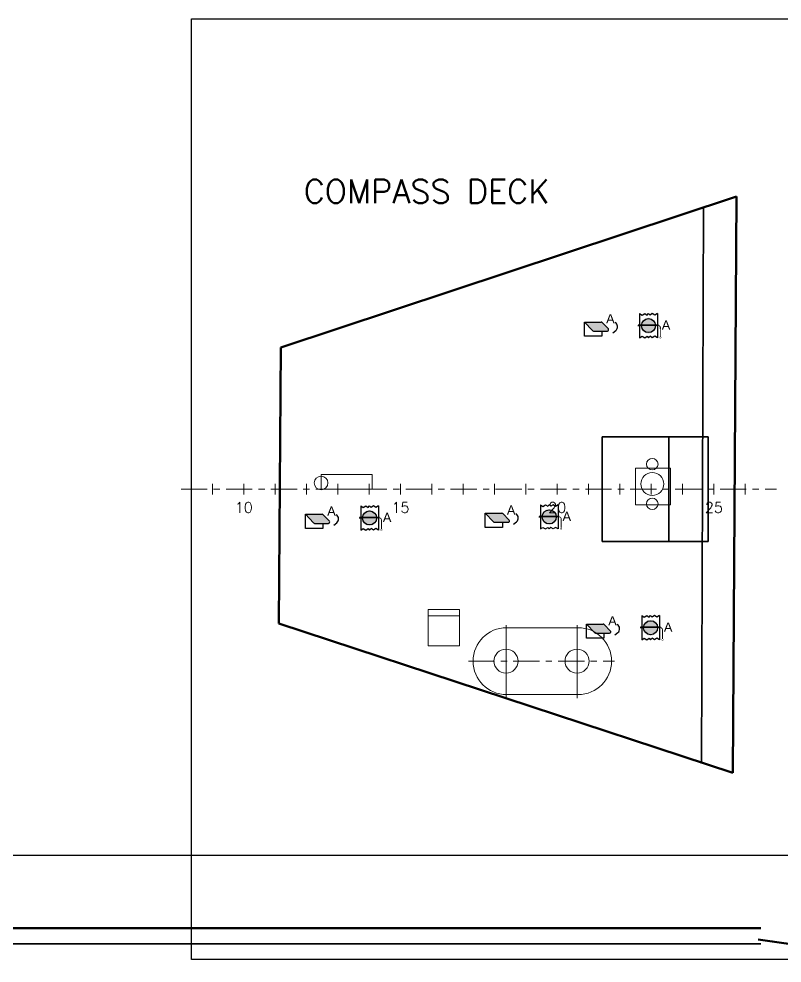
# Model space of a CAD drawing. Header units: millimetres. Extents: x -5000 to 92500, y -73000 to 27580.
# Drawn here: x 56294 to 70906, y -20068 to -2000 of the extents above; entities that cross this region are included whole.
import ezdxf
from ezdxf.enums import TextEntityAlignment as Align

# ---------------------------------------------------------------- set-up
doc = ezdxf.new("R2010")
doc.units = ezdxf.units.MM
doc.linetypes.add('CENTER_S', pattern=[860, 500, -120, 120, -120])
for name, color, linetype, lineweight in [('CENTER', 1, 'CENTER_S', 18), ('DETAIL', 9, 'Continuous', 13), ('FRAMES', 7, 'Continuous', 18), ('HULL', 7, 'Continuous', 50), ('STRUCT', 7, 'Continuous', 35), ('SYM-FF', 1, 'Continuous', 18), ('TEXT', 7, 'Continuous', 18)]:
    doc.layers.add(name, color=color, linetype=linetype, lineweight=lineweight)
for name, color, linetype in [('dotted', 140, 'Continuous'), ('HATCH', 1, 'Continuous'), ('INER2', 151, 'Continuous'), ('SYMBOL', 31, 'Continuous')]:
    doc.layers.add(name, color=color, linetype=linetype)
doc.styles.add('ARIAL', font='arial.ttf')
doc.styles.add('ROMANS', font='romans.shx')
picture_1 = doc.add_image_def('image4.png', size_in_pixel=(575, 900))
picture_2 = doc.add_image_def('image6.png', size_in_pixel=(4825, 900))

# ---------------------------------------------------------------- blocks, each defined once
blk = doc.blocks.new('AV')
at = {"layer": 'HATCH'}
blk.add_hatch(color=5, dxfattribs=at).paths.add_polyline_path([(6018.552, -5952.493, 0.205997), (6018.524, -5952.481), (6017.989, -5952.481), (6018.249, -5952.755, 0.205997), (6018.277, -5952.768), (6018.722, -5952.768, 0.657476), (6018.75, -5952.702)])
at = {"layer": 'dotted', "color": 6}
for p, q in [((6017.996, -5952.48), (6018.255, -5952.754)), ((6017.996, -5952.48), (6018.53, -5952.48)), ((6017.996, -5952.929), (6017.996, -5952.48)), ((6018.559, -5952.492), (6018.756, -5952.701)), ((6018.547, -5952.929), (6017.996, -5952.929)), ((6018.283, -5952.767), (6018.728, -5952.767)), ((6018.547, -5952.767), (6018.547, -5952.929)), ((6018.896, -5952.827), (6018.993, -5952.753))]:
    blk.add_line(p, q, dxfattribs=at)
blk.add_lwpolyline([(6018.896, -5952.827), (6018.993, -5952.753)], dxfattribs=at)
for centre, radius, start, end in [((6018.53, -5952.519), 0.0387, 43.4403, 90), ((6018.884, -5952.63), 0.164, 311.7236, 57.1221), ((6018.283, -5952.728), 0.0387, 223.4403, 270), ((6018.728, -5952.728), 0.0387, 270, 43.4403)]:
    blk.add_arc(centre, radius, start, end, dxfattribs=at)
at = {"layer": 'dotted', "color": 6, "style": 'ARIAL'}
blk.add_text('A', height=0.294, dxfattribs=at).set_placement((6018.684, -5952.525))
blk = doc.blocks.new('FPR-ACC.SPACES VENTILATION FIRE DUMPING_FLAP')
at = {"layer": 'INER2'}
h = blk.add_hatch(color=5, dxfattribs=at)
h.paths.add_polyline_path([(0.537, 0.148, 0.395683), (0.389, 0.009), (0.537, 0.009)])
h.paths.add_polyline_path([(0.684, 0.009, 0.395683), (0.537, 0.148), (0.537, 0.009)])
h.paths.add_polyline_path([(0.537, -0.009), (0.537, -0.148, 0.395683), (0.684, -0.009)])
h.paths.add_polyline_path([(0.537, -0.009), (0.389, -0.009, 0.395683), (0.537, -0.148)])
at = {"layer": 'SYMBOL'}
h = blk.add_hatch(color=256, dxfattribs=at)
h.paths.add_polyline_path([(0.537, 0.009), (0.389, 0.009, 0.015921), (0.389, 0), (0.537, 0)])
h.paths.add_polyline_path([(0.37, 0.009), (0.349, 0.009), (0.349, 0), (0.37, 0, -0.014121)])
h.paths.add_polyline_path([(0.349, 0.009), (0.32, 0.009), (0.32, 0), (0.349, 0)])
h.paths.add_polyline_path([(0.684, 0.009), (0.537, 0.009), (0.537, 0), (0.684, 0, 0.015921)])
h.paths.add_polyline_path([(0.724, 0.009), (0.703, 0.009, -0.014121), (0.703, 0), (0.724, 0)])
h.paths.add_polyline_path([(0.749, 0.009), (0.724, 0.009), (0.724, 0), (0.749, 0)])
h = blk.add_hatch(color=256, dxfattribs=at)
h.paths.add_polyline_path([(0.537, 0.166), (0.537, 0.148, -0.414214), (0.684, 0), (0.703, 0, 0.414214)])
h.paths.add_polyline_path([(0.537, 0.148), (0.537, 0.166, 0.414214), (0.37, 0), (0.389, 0, -0.414214)])
h.paths.add_polyline_path([(0.389, 0), (0.37, 0, 0.414214), (0.537, -0.166), (0.537, -0.148, -0.414214)])
h.paths.add_polyline_path([(0.703, 0), (0.684, 0, -0.414214), (0.537, -0.148), (0.537, -0.166, 0.414214)])
h = blk.add_hatch(color=256, dxfattribs=at)
h.paths.add_polyline_path([(0.778, 0), (0.749, 0), (0.749, -0.009, -0.414214), (0.78, -0.041), (0.799, -0.041, 0.24158)])
h.paths.add_polyline_path([(0.749, 0.009), (0.749, 0), (0.778, 0, 0.156931)])
h = blk.add_hatch(color=256, dxfattribs=at)
h.paths.add_polyline_path([(0.349, 0), (0.32, 0), (0.32, -0.009), (0.349, -0.009)])
h.paths.add_polyline_path([(0.37, 0), (0.349, 0), (0.349, -0.009), (0.37, -0.009, -0.014121)])
blk.add_hatch(color=256, dxfattribs=at).paths.add_polyline_path([(0.537, 0), (0.389, 0, 0.015921), (0.389, -0.009), (0.537, -0.009)])
h = blk.add_hatch(color=256, dxfattribs=at)
h.paths.add_polyline_path([(0.684, 0), (0.537, 0), (0.537, -0.009), (0.684, -0.009, 0.015921)])
h.paths.add_polyline_path([(0.724, 0), (0.703, 0, -0.014121), (0.703, -0.009), (0.724, -0.009)])
h.paths.add_polyline_path([(0.749, 0), (0.724, 0), (0.724, -0.009), (0.749, -0.009)])
h = blk.add_hatch(color=256, dxfattribs=at)
h.paths.add_polyline_path([(0.769, -0.25, 1), (0.81, -0.25, 1)])
h.paths.add_polyline_path([(0.801, -0.25, -1), (0.777, -0.25, -1)])
at = {"layer": 'dotted', "color": 6}
for p, q in [((0.351, 0.255), (0.351, -0.255)), ((0.351, 0.255), (0.406, 0.222)), ((0.406, 0.222), (0.46, 0.255)), ((0.46, 0.255), (0.507, 0.224)), ((0.507, 0.224), (0.539, 0.255)), ((0.572, 0.224), (0.539, 0.255)), ((0.619, 0.255), (0.572, 0.224)), ((0.673, 0.222), (0.619, 0.255)), ((0.727, 0.255), (0.673, 0.222)), ((0.727, 0.255), (0.727, -0.255)), ((0.323, 0.009), (0.323, -0.009)), ((0.751, 0.009), (0.323, 0.009)), ((0.351, -0.255), (0.406, -0.222)), ((0.406, -0.222), (0.46, -0.255)), ((0.46, -0.255), (0.507, -0.224)), ((0.507, -0.224), (0.539, -0.255)), ((0.572, -0.224), (0.539, -0.255)), ((0.619, -0.255), (0.572, -0.224)), ((0.673, -0.222), (0.619, -0.255)), ((0.727, -0.255), (0.673, -0.222))]:
    blk.add_line(p, q, dxfattribs=at)
blk.add_circle((0.539, 0), 0.148, dxfattribs=at)
at = {"layer": 'SYMBOL'}
blk.add_line((0.78, -0.046), (0.799, -0.046), dxfattribs=at)
at = {"layer": 'SYMBOL', "const_width": 0.0188}
blk.add_lwpolyline([(0.789, -0.041), (0.789, -0.23)], dxfattribs=at)
at = {"layer": 'INER2', "color": 6, "xscale": 0.66362073343725, "yscale": 0.66362073343725}
blk.add_blockref('AV', (-3994.481, 3950.266), dxfattribs=at)
at = {"layer": 'dotted', "color": 6, "style": 'ARIAL'}
blk.add_text('A', height=0.195, dxfattribs=at).set_placement((0.818, -0.086))

msp = doc.modelspace()

# ---------------------------------------------------------------- linework, layer by layer
at = {"layer": 'CENTER'}
for p, q in [((59400, -11000), (70800, -11000)), ((64900, -14290), (67700, -14290))]:
    msp.add_line(p, q, dxfattribs=at)
at = {"layer": 'DETAIL'}
for p, q in [((68770, -10600), (68100, -10600)), ((68100, -10600), (68100, -11300)), ((68770, -11300), (68770, -10600)), ((63060, -10720), (62080, -10720)), ((62080, -10720), (62080, -11000)), ((63060, -11000), (63060, -10720)), ((62080, -11000), (63060, -11000)), ((68100, -11300), (68770, -11300)), ((64730, -13300), (64130, -13300)), ((64130, -13300), (64130, -14000)), ((64730, -14000), (64730, -13300)), ((64130, -13420), (64730, -13420)), ((65620, -13600), (65620, -15000)), ((65630, -13650), (67000, -13650)), ((66980, -13600), (66980, -15000)), ((64130, -14000), (64730, -14000)), ((65630, -14930), (67000, -14930))]:
    msp.add_line(p, q, dxfattribs=at)
for centre, radius in [((68420, -10520), 110), ((62080, -10880), 130), ((68420, -10900), 220), ((68420, -11280), 110), ((65620, -14290), 230), ((66980, -14290), 230)]:
    msp.add_circle(centre, radius, dxfattribs=at)
for centre, start, end in [((65630, -14290), 90, 270), ((67000, -14290), 270, 90)]:
    msp.add_arc(centre, 640, start, end, dxfattribs=at)
at = {"layer": 'FRAMES'}
for p, q in [((60000, -11100), (60000, -10900)), ((60600, -11100), (60600, -10900)), ((61200, -11100), (61200, -10900)), ((61800, -11100), (61800, -10900)), ((62400, -11100), (62400, -10900)), ((63000, -11100), (63000, -10900)), ((63600, -11100), (63600, -10900)), ((64200, -11100), (64200, -10900)), ((64800, -11100), (64800, -10900)), ((65400, -11100), (65400, -10900)), ((66000, -11100), (66000, -10900)), ((66600, -11100), (66600, -10900)), ((67200, -11100), (67200, -10900)), ((67800, -11100), (67800, -10900)), ((68400, -11100), (68400, -10900)), ((69000, -11100), (69000, -10900)), ((69600, -11100), (69600, -10900)), ((70200, -11100), (70200, -10900))]:
    msp.add_line(p, q, dxfattribs=at)
at = {"layer": 'HULL'}
for p, q in [((61310, -8290), (70030, -5400)), ((70030, -5400), (69960, -16430)), ((61270, -13570), (61310, -8290)), ((69960, -16430), (61270, -13570)), ((14340, -19400), (70500, -19400))]:
    msp.add_line(p, q, dxfattribs=at)
msp.add_arc((67865, -40548), 21090, 59.4439, 82.9654, dxfattribs=at)
at = {"layer": 'STRUCT'}
for p, q in [((69400, -5610), (69360, -16250)), ((69490, -10000), (67460, -10000)), ((67460, -10000), (67460, -12000)), ((68740, -10000), (68740, -12000)), ((69490, -12000), (69490, -10000)), ((67460, -12000), (69490, -12000)), ((67460, -12000), (69490, -12000)), ((14340, -19700), (70500, -19700))]:
    msp.add_line(p, q, dxfattribs=at)

# ---------------------------------------------------------------- block references
at = {"layer": 'SYM-FF', "xscale": 906.54, "yscale": 906.54}
for p in [(67860, -7870), (62520, -11550), (65960, -11530), (67900, -13650)]:
    msp.add_blockref('FPR-ACC.SPACES VENTILATION FIRE DUMPING_FLAP', p, dxfattribs=at)

# ---------------------------------------------------------------- texts
at = {"layer": 'FRAMES', "style": 'ROMANS'}
for s, p in [('10', (60600, -11350)), ('15', (63600, -11350)), ('20', (66600, -11350)), ('25', (69600, -11350))]:
    msp.add_text(s, height=200, dxfattribs=at).set_placement(p, align=Align.MIDDLE_CENTER)
at = {"layer": 'TEXT', "style": 'ROMANS'}
msp.add_text('COMPASS DECK', height=450, dxfattribs=at).set_placement((64100, -5300), align=Align.MIDDLE_CENTER)

# ---------------------------------------------------------------- pictures from other files: only their frames are drawn
at = {"layer": '0-REFERENCE-IMAGE'}
image = msp.add_image(picture_1, insert=(59600, -20000), size_in_units=(11500, 18000), dxfattribs=dict(at, fade=50))
image = msp.add_image(picture_2, insert=(-4500, -36000), size_in_units=(96500, 18000), dxfattribs=dict(at, fade=50))

doc.saveas('drawing.dxf')
